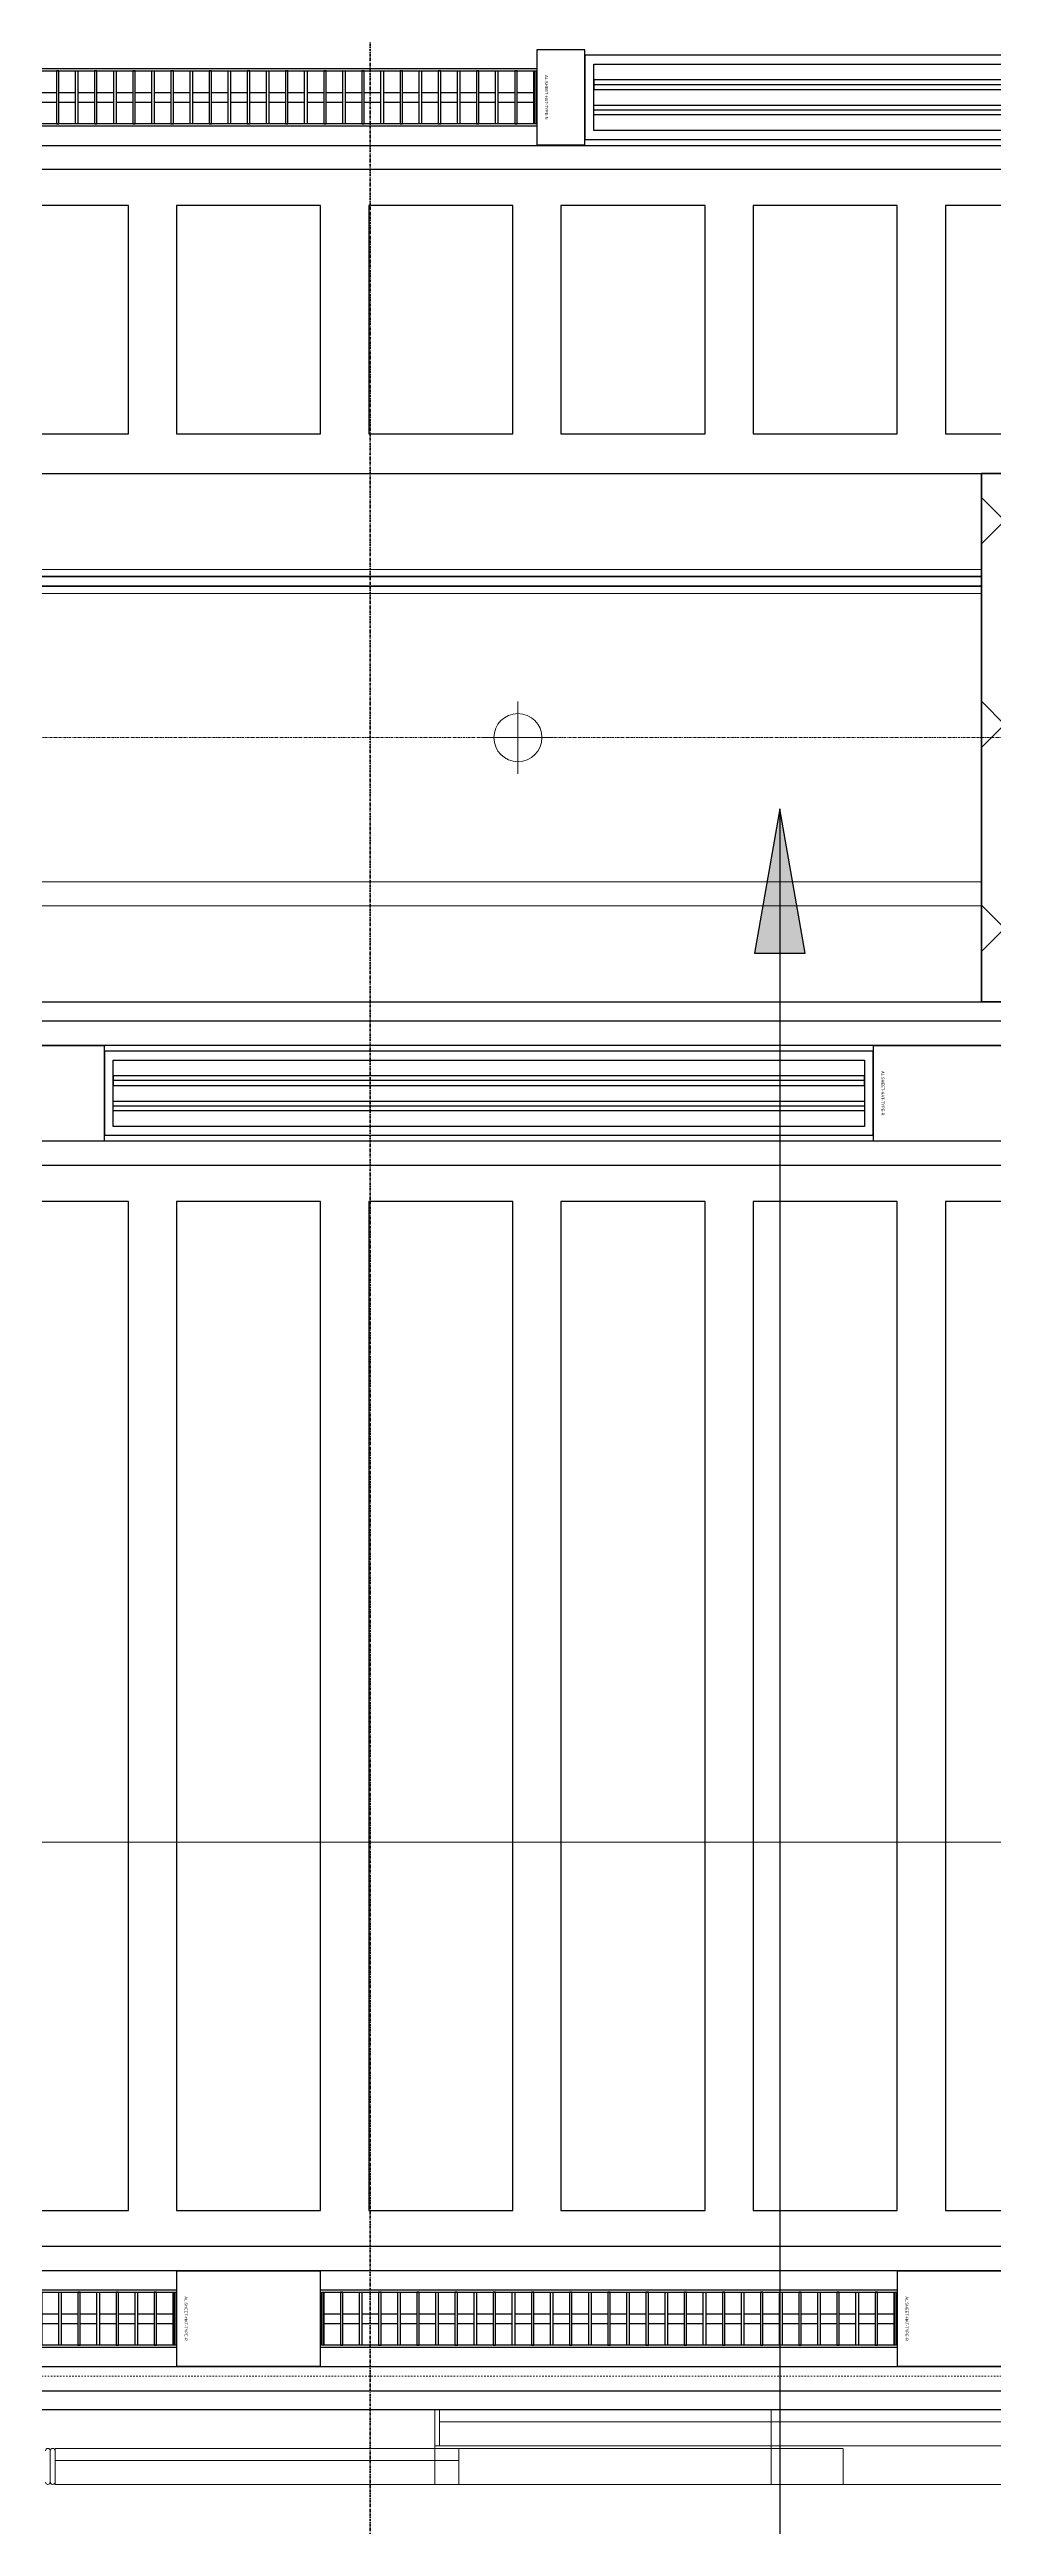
# Model space of a CAD drawing. Header units: millimetres. Extents: x -795739 to -715748, y -34378 to 22353.
# Drawn here: x -781996 to -780032, y -143 to 5011 of the extents above; entities that cross this region are included whole.
import ezdxf
from ezdxf.enums import TextEntityAlignment as Align
from ezdxf.xclip import XClip

# ---------------------------------------------------------------- set-up
doc = ezdxf.new("R2010")
doc.units = ezdxf.units.MM
doc.header["$XCLIPFRAME"] = 0
for name, pattern in [('DASH', [6.35, 3.175, -3.175]), ('DPA_Grid _ Level 100', [10, 5.5, -1.6, 1.3, -1.6]), ('DPA_Hidden 500', [1.4, 0.8, -0.6])]:
    doc.linetypes.add(name, pattern=pattern)
for name, color, linetype in [('000 - WIPEOUT', 250, 'Continuous'), ('001 - ASCESSORIES', 251, 'Continuous'), ('008 - LIGHTING', 1, 'Continuous'), ('A04_TUBE SERIES', 2, 'Continuous'), ('A11_ALU.SOLID SHEET', 2, 'Continuous')]:
    doc.layers.add(name, color=color, linetype=linetype)
for name, color, linetype, lineweight in [('A-ANNO-NOTE', 3, 'Continuous', 25), ('A-DETL-GENF', 2, 'Continuous', 9), ('A-GENM', 1, 'Continuous', 9), ('A-GENM-HDLN', 2, 'DPA_Hidden 500', 9), ('A-GLAZ-CURT', 2, 'Continuous', 9), ('A-WALL-FNSH', 2, 'Continuous', 35), ('A-WALL-PATT', 1, 'Continuous', 9), ('E-LITE-EQPM', 2, 'Continuous', 9), ('G-ANNO-SECL', 3, 'Continuous', 9), ('I-WALL-E', 2, 'Continuous', 35), ('Q-SPCQ', 2, 'Continuous', 9), ('Q-SPCQ-HDLN', 2, 'DASH', 9), ('S-GRID', 251, 'Continuous', 9)]:
    doc.layers.add(name, color=color, linetype=linetype, lineweight=lineweight)

# ---------------------------------------------------------------- blocks, each defined once
blk = doc.blocks.new('DPA_Speciality_PlatformScreenDoor - Length_135300-12767973-4282-01 ENLARGED LOWER PLATFORM LEVEL - REFLECTED CEILING PLAN - SHEET 3')
at = {"layer": 'A-GENM'}
for p, q in [((64462.5, -250), (64660.3, -250)), ((64660.3, -250), (64462.5, -250)), ((64557.5, -250), (64467.5, -250)), ((64467.5, -250), (64557.5, -250)), ((64567.5, -250), (64657.5, -250)), ((64657.5, -250), (64567.5, -250))]:
    blk.add_line(p, q, dxfattribs=at)
at = {"layer": 'A-GENM-HDLN'}
for p, q in [((63312.5, -250), (63312.5, -175)), ((64162.5, -175), (63312.5, -175)), ((64162.5, -175), (64162.5, -250)), ((64162.5, -250), (63312.5, -250))]:
    blk.add_line(p, q, dxfattribs=at)
at = {"layer": 'Q-SPCQ'}
for p, q in [((61087.5, -175), (63462.5, -175)), ((63462.5, -175), (63462.5, -330)), ((63462.5, -175), (64162.5, -175)), ((63462.5, -330), (63462.5, -175)), ((63462.5, -200), (63462.5, -175.9)), ((63462.5, -175.9), (63462.5, -200)), ((63462.5, -305), (63462.5, -200)), ((63462.5, -200), (63462.5, -305)), ((64112.5, -175), (64952.5, -175)), ((64952.5, -175), (64112.5, -175)), ((64112.5, -175), (64112.5, -225)), ((64112.5, -225), (64112.5, -175)), ((64922.5, -175), (64142.5, -175)), ((64142.5, -175), (64922.5, -175)), ((64142.5, -175), (64922.5, -175)), ((64922.5, -175), (64142.5, -175)), ((64952.5, -225), (64952.5, -175)), ((64952.5, -225), (64952.5, -175)), ((64952.5, -180), (64952.5, -245)), ((64952.5, -245), (64952.5, -180)), ((64962.5, -245), (64962.5, -180)), ((64962.5, -180), (64962.5, -245)), ((64962.5, -180), (64962.5, -245)), ((64962.5, -245), (64962.5, -180)), ((63462.5, -255), (61087.5, -255)), ((61087.5, -255), (63462.5, -255)), ((63412.5, -255), (61137.5, -255)), ((61137.5, -255), (63412.5, -255)), ((61147.5, -255), (63402.5, -255)), ((63402.5, -255), (61147.5, -255)), ((63462.5, -255), (64152.5, -255)), ((64152.5, -255), (63462.5, -255)), ((63462.5, -255), (63462.5, -305)), ((63462.5, -305), (63462.5, -255)), ((63462.5, -305), (63462.5, -255)), ((63462.5, -255), (63462.5, -305)), ((63512.5, -255), (64102.5, -255)), ((64102.5, -255), (63512.5, -255)), ((64102.5, -255), (63522.5, -255)), ((63522.5, -255), (64102.5, -255)), ((64952.5, -225), (64112.5, -225)), ((64112.5, -225), (64952.5, -225)), ((64112.5, -250), (64112.5, -225)), ((64112.5, -250), (64112.5, -225)), ((64952.5, -225), (64112.5, -225)), ((64112.5, -225), (64112.5, -250)), ((64112.5, -250), (64112.5, -225)), ((64112.5, -225), (64952.5, -225)), ((64112.5, -225), (64952.5, -225)), ((64952.5, -225), (64112.5, -225)), ((64952.5, -250), (64112.5, -250)), ((64112.5, -250), (64952.5, -250)), ((64112.5, -250), (64952.5, -250)), ((64952.5, -250), (64112.5, -250)), ((64142.5, -225), (64922.5, -225)), ((64922.5, -225), (64142.5, -225)), ((64922.5, -225), (64142.5, -225)), ((64142.5, -225), (64922.5, -225)), ((64152.5, -255), (64152.5, -330)), ((64162.5, -255), (64152.5, -255)), ((64152.5, -255), (64162.5, -255)), ((64152.5, -330), (64152.5, -255)), ((64152.5, -305), (64152.5, -255)), ((64152.5, -305), (64152.5, -255)), ((64162.5, -225), (64902.5, -225)), ((64902.5, -225), (64162.5, -225)), ((64162.5, -225), (64902.5, -225)), ((64902.5, -225), (64162.5, -225)), ((64162.5, -250), (64902.5, -250)), ((64902.5, -250), (64162.5, -250)), ((64162.5, -250), (64902.5, -250)), ((64902.5, -250), (64162.5, -250)), ((64162.5, -330), (64162.5, -250)), ((64162.5, -250), (64162.5, -305)), ((64162.5, -330), (64162.5, -255)), ((64162.5, -255), (64162.5, -330)), ((64952.5, -225), (64952.5, -250)), ((64952.5, -250), (64952.5, -225)), ((64952.5, -250), (64952.5, -225)), ((64952.5, -225), (64952.5, -250)), ((63462.5, -305), (61087.5, -305)), ((63462.5, -305), (61087.5, -305)), ((61087.5, -305), (63462.5, -305)), ((61097.5, -305), (63452.5, -305)), ((61097.5, -305), (63452.5, -305)), ((63452.5, -305), (61097.5, -305)), ((63412.5, -305), (61137.5, -305)), ((61137.5, -305), (63412.5, -305)), ((63402.5, -305), (61147.5, -305)), ((61147.5, -305), (63402.5, -305)), ((63402.5, -305), (61147.5, -305)), ((61147.5, -305), (63402.5, -305)), ((61147.5, -305), (63402.5, -305)), ((63402.5, -305), (61147.5, -305)), ((63452.5, -305), (63462.5, -305)), ((63462.5, -329.1), (63462.5, -305)), ((63462.5, -305), (63472.5, -305)), ((64152.5, -305), (63462.5, -305)), ((63462.5, -305), (63462.5, -330)), ((63462.5, -330), (63462.5, -305)), ((63462.5, -305), (64152.5, -305)), ((64152.5, -305), (63462.5, -305)), ((63462.5, -305), (63462.5, -329.1)), ((63462.5, -330), (63462.5, -305)), ((63462.5, -305), (63462.5, -330)), ((63472.5, -305), (64152.5, -305)), ((64152.5, -305), (63472.5, -305)), ((63472.5, -305), (64152.5, -305)), ((63512.5, -305), (64102.5, -305)), ((64102.5, -305), (63512.5, -305)), ((63522.5, -305), (64102.5, -305)), ((64102.5, -305), (63522.5, -305)), ((63522.5, -305), (64102.5, -305)), ((64102.5, -305), (63522.5, -305)), ((64102.5, -305), (63522.5, -305)), ((63522.5, -305), (64102.5, -305)), ((64152.5, -330), (64152.5, -305)), ((64152.5, -330), (64152.5, -305)), ((64152.5, -305), (64152.5, -330)), ((64152.5, -330), (64152.5, -305)), ((64162.5, -305), (64162.5, -329.1)), ((61087.5, -330), (63462.5, -330)), ((61087.5, -330), (63462.5, -330)), ((63452.5, -330), (61097.5, -330)), ((61097.5, -330), (63452.5, -330)), ((63452.5, -330), (61097.5, -330)), ((63402.5, -330), (61147.5, -330)), ((61147.5, -330), (63402.5, -330)), ((63402.5, -330), (61147.5, -330)), ((61147.5, -330), (63402.5, -330)), ((63462.5, -330), (63452.5, -330)), ((63462.5, -330), (64162.5, -330)), ((63462.5, -330), (64152.5, -330)), ((63472.5, -330), (63462.5, -330)), ((64152.5, -330), (63472.5, -330)), ((64152.5, -330), (63472.5, -330)), ((63472.5, -330), (64152.5, -330)), ((63522.5, -330), (64102.5, -330)), ((64102.5, -330), (63522.5, -330)), ((63522.5, -330), (64102.5, -330)), ((64102.5, -330), (63522.5, -330)), ((64152.5, -330), (64162.5, -330)), ((64162.5, -330), (64152.5, -330))]:
    blk.add_line(p, q, dxfattribs=at)
for centre, start, end in [((64957.5, -180), 0, 180), ((64957.5, -180), 135, 180), ((64957.5, -180), 60, 120), ((64957.5, -180), 360, 30), ((64967.5, -180), 0, 180), ((64967.5, -180), 150, 180), ((64957.5, -245), 180, 210), ((64957.5, -245), 180, 0), ((64957.5, -245), 240, 300), ((64957.5, -245), 330, 0), ((64967.5, -245), 180, 210), ((64967.5, -245), 180, 360)]:
    blk.add_arc(centre, 5, start, end, dxfattribs=at)
at = {"layer": 'Q-SPCQ-HDLN'}
for p, q in [((73451.3, -330), (3946, -330)), ((73451.3, -400), (3946, -400))]:
    blk.add_line(p, q, dxfattribs=at)
blk = doc.blocks.new('DPA_AN_Section Line - UP-Left-16619322-4282-01 ENLARGED LOWER PLATFORM LEVEL - REFLECTED CEILING PLAN - SHEET 3')
at = {"layer": 'A-ANNO-NOTE', "lineweight": 9}
blk.add_line((7.5, 0), (177, 0), dxfattribs=at)
blk = doc.blocks.new('*U1241')
at = {"layer": 'S-GRID', "linetype": 'DPA_Grid _ Level 100'}
blk.add_line((57901.1, 0), (-15767.8, 0), dxfattribs=at)
blk = doc.blocks.new('System Panel - DPA-AR_Metal Ceiling Rectangular Panel-V18-4282-01 ENLARGED LOWER PLATFORM LEVEL - REFLECTED CEILING PLAN - SHEET 3')
at = {"layer": 'A-GLAZ-CURT'}
for p, q in [((-780057.4, 4129), (-782182.4, 4129)), ((-782182.4, 4129), (-782182.4, 3929)), ((-782182.4, 3929), (-782182.4, 4129)), ((-782182.4, 4129), (-780057.4, 4129)), ((-780057.4, 3929), (-780057.4, 4129)), ((-780057.4, 4129), (-780057.4, 3929)), ((-782182.4, 3929), (-780057.4, 3929)), ((-780057.4, 3929), (-782182.4, 3929))]:
    blk.add_line(p, q, dxfattribs=at)
blk = doc.blocks.new('System Panel - DPA-AR_Metal Ceiling Rectangular Panel-V22-4282-01 ENLARGED LOWER PLATFORM LEVEL - REFLECTED CEILING PLAN - SHEET 3')
at = {"layer": 'A-GLAZ-CURT'}
for p, q in [((-780057.4, 3879), (-782182.4, 3879)), ((-782182.4, 3879), (-782182.4, 3279)), ((-782182.4, 3279), (-782182.4, 3879)), ((-782182.4, 3879), (-780057.4, 3879)), ((-780057.4, 3279), (-780057.4, 3879)), ((-780057.4, 3879), (-780057.4, 3279)), ((-782182.4, 3279), (-780057.4, 3279)), ((-780057.4, 3279), (-782182.4, 3279))]:
    blk.add_line(p, q, dxfattribs=at)
blk = doc.blocks.new('*U553')
at = {"layer": 'A-GLAZ-CURT'}
for name, p in [('System Panel - DPA-AR_Metal Ceiling Rectangular Panel-V18-4282-01 ENLARGED LOWER PLATFORM LEVEL - REFLECTED CEILING PLAN - SHEET 3', (778882.4, -3579)), ('System Panel - DPA-AR_Metal Ceiling Rectangular Panel-V22-4282-01 ENLARGED LOWER PLATFORM LEVEL - REFLECTED CEILING PLAN - SHEET 3', (778882.4, -3579)), ('System Panel - DPA-AR_Metal Ceiling Rectangular Panel-V18-4282-01 ENLARGED LOWER PLATFORM LEVEL - REFLECTED CEILING PLAN - SHEET 3', (778882.4, -4479))]:
    blk.add_blockref(name, p, dxfattribs=at)
blk = doc.blocks.new('*U666')
at = {"color": 1}
blk.add_wipeout([(600, -60), (-600, -60), (-600, 60), (600, 60)], dxfattribs=at).dxf.layer = '000 - WIPEOUT'
at = {"layer": '001 - ASCESSORIES', "color": 0}
blk.add_lwpolyline([(600, -60), (-600, -60), (-600, 60), (600, 60)], close=True, dxfattribs=at)
at = {"layer": '001 - ASCESSORIES'}
for points in [[(-593.5, -55), (-598.5, -55), (-598.5, 55), (-593.5, 55)], [(595, -55), (-595, -55), (-595, 55), (595, 55)], [(-558.8, -55), (-553.8, -55), (-553.8, 55), (-558.8, 55)], [(-514, -55), (-519, -55), (-519, 55), (-514, 55)], [(-479.3, -55), (-474.3, -55), (-474.3, 55), (-479.3, 55)], [(-434.6, -55), (-439.6, -55), (-439.6, 55), (-434.6, 55)], [(-399.8, -55), (-394.8, -55), (-394.8, 55), (-399.8, 55)], [(-355.1, -55), (-360.1, -55), (-360.1, 55), (-355.1, 55)], [(-320.4, -55), (-315.4, -55), (-315.4, 55), (-320.4, 55)], [(-275.6, -55), (-280.6, -55), (-280.6, 55), (-275.6, 55)], [(-240.9, -55), (-235.9, -55), (-235.9, 55), (-240.9, 55)], [(-196.2, -55), (-201.2, -55), (-201.2, 55), (-196.2, 55)], [(-161.4, -55), (-156.4, -55), (-156.4, 55), (-161.4, 55)], [(-116.7, -55), (-121.7, -55), (-121.7, 55), (-116.7, 55)], [(-82, -55), (-77, -55), (-77, 55), (-82, 55)], [(-37.2, -55), (-42.2, -55), (-42.2, 55), (-37.2, 55)], [(-2.5, -55), (2.5, -55), (2.5, 55), (-2.5, 55)], [(42.2, -55), (37.2, -55), (37.2, 55), (42.2, 55)], [(77, -55), (82, -55), (82, 55), (77, 55)], [(121.7, -55), (116.7, -55), (116.7, 55), (121.7, 55)], [(156.4, -55), (161.4, -55), (161.4, 55), (156.4, 55)], [(201.2, -55), (196.2, -55), (196.2, 55), (201.2, 55)], [(235.9, -55), (240.9, -55), (240.9, 55), (235.9, 55)], [(280.6, -55), (275.6, -55), (275.6, 55), (280.6, 55)], [(315.4, -55), (320.4, -55), (320.4, 55), (315.4, 55)], [(360.1, -55), (355.1, -55), (355.1, 55), (360.1, 55)], [(394.8, -55), (399.8, -55), (399.8, 55), (394.8, 55)], [(439.6, -55), (434.6, -55), (434.6, 55), (439.6, 55)], [(474.3, -55), (479.3, -55), (479.3, 55), (474.3, 55)], [(519, -55), (514, -55), (514, 55), (519, 55)], [(553.8, -55), (558.8, -55), (558.8, 55), (553.8, 55)], [(598.5, -55), (593.5, -55), (593.5, 55), (598.5, 55)]]:
    blk.add_lwpolyline(points, close=True, dxfattribs=at)
for points in [[(-593.5, 10), (-558.8, 10)], [(-553.8, 10), (-519, 10)], [(-514, 10), (-479.3, 10)], [(-474.3, 10), (-439.6, 10)], [(-434.6, 10), (-399.8, 10)], [(-394.8, 10), (-360.1, 10)], [(-355.1, 10), (-320.4, 10)], [(-315.4, 10), (-280.6, 10)], [(-275.6, 10), (-240.9, 10)], [(-235.9, 10), (-201.2, 10)], [(-196.2, 10), (-161.4, 10)], [(-156.4, 10), (-121.7, 10)], [(-116.7, 10), (-82, 10)], [(-77, 10), (-42.2, 10)], [(-37.2, 10), (-2.5, 10)], [(2.5, 10), (37.2, 10)], [(42.2, 10), (77, 10)], [(82, 10), (116.7, 10)], [(121.7, 10), (156.4, 10)], [(161.4, 10), (196.2, 10)], [(201.2, 10), (235.9, 10)], [(240.9, 10), (275.6, 10)], [(280.6, 10), (315.4, 10)], [(320.4, 10), (355.1, 10)], [(360.1, 10), (394.8, 10)], [(399.8, 10), (434.6, 10)], [(439.6, 10), (474.3, 10)], [(479.3, 10), (514, 10)], [(519, 10), (553.8, 10)], [(558.8, 10), (593.5, 10)], [(-593.5, -10), (-558.8, -10)], [(-553.8, -10), (-519, -10)], [(-514, -10), (-479.3, -10)], [(-474.3, -10), (-439.6, -10)], [(-434.6, -10), (-399.8, -10)], [(-394.8, -10), (-360.1, -10)], [(-355.1, -10), (-320.4, -10)], [(-315.4, -10), (-280.6, -10)], [(-275.6, -10), (-240.9, -10)], [(-235.9, -10), (-201.2, -10)], [(-196.2, -10), (-161.4, -10)], [(-156.4, -10), (-121.7, -10)], [(-116.7, -10), (-82, -10)], [(-77, -10), (-42.2, -10)], [(-37.2, -10), (-2.5, -10)], [(2.5, -10), (37.2, -10)], [(42.2, -10), (77, -10)], [(82, -10), (116.7, -10)], [(121.7, -10), (156.4, -10)], [(161.4, -10), (196.2, -10)], [(201.2, -10), (235.9, -10)], [(240.9, -10), (275.6, -10)], [(280.6, -10), (315.4, -10)], [(320.4, -10), (355.1, -10)], [(360.1, -10), (394.8, -10)], [(399.8, -10), (434.6, -10)], [(439.6, -10), (474.3, -10)], [(479.3, -10), (514, -10)], [(519, -10), (553.8, -10)], [(558.8, -10), (593.5, -10)]]:
    blk.add_lwpolyline(points, dxfattribs=at)
blk = doc.blocks.new('*U668')
at = {"layer": '001 - ASCESSORIES', "color": 0, "linetype": 'ByBlock'}
blk.add_lwpolyline([(800, 87.5), (-800, 87.5), (-800, -87.5), (800, -87.5)], close=True, dxfattribs=at)
at = {"layer": '001 - ASCESSORIES', "linetype": 'ByBlock'}
for points in [[(-781.5, 69), (781.5, 69), (781.5, -69), (-781.5, -69)], [(781.5, 36.3), (-781.5, 36.3), (-781.5, 16.3), (781.5, 16.3)], [(-781.5, -16.3), (781.5, -16.3), (781.5, -36.3), (-781.5, -36.3)]]:
    blk.add_lwpolyline(points, close=True, dxfattribs=at)
for points in [[(781.5, 26.3), (-781.5, 26.3)], [(-781.5, -26.3), (781.5, -26.3)]]:
    blk.add_lwpolyline(points, dxfattribs=at)
blk = doc.blocks.new('*U682')
blk.add_attdef('EXTR.OVL-LENGTH_', (-25, -59.1), '', height=5)
blk.add_wipeout([(-25, 0), (25, 0), (25, 9230.4), (-25, 9230.4)]).dxf.layer = '000 - WIPEOUT'
at = {"layer": 'A04_TUBE SERIES', "color": 0}
blk.add_lwpolyline([(-25, 0), (25, 0), (25, 9230.4), (-25, 9230.4)], close=True, dxfattribs=at)
blk = doc.blocks.new('*U920')
at = {"layer": 'A11_ALU.SOLID SHEET', "color": 0}
blk.add_lwpolyline([(300, -98.8), (300, 98.8), (0, 98.8), (0, -98.8)], close=True, dxfattribs=at)
at = {"layer": 'Defpoints', "color": 250}
blk.add_point((0, 0), dxfattribs=at)
blk.add_text('AL.SHEET-HAT-TYPE-R', height=6, rotation=270, dxfattribs=at).set_placement((15, 0), align=Align.BOTTOM_CENTER)
blk = doc.blocks.new('*U919')
at = {"layer": 'A11_ALU.SOLID SHEET', "color": 0}
blk.add_lwpolyline([(350, -98.8), (350, 98.8), (0, 98.8), (0, -98.8)], close=True, dxfattribs=at)
at = {"layer": 'Defpoints', "color": 250}
blk.add_point((0, 0), dxfattribs=at)
blk.add_text('AL.SHEET-HAT-TYPE-R', height=6, rotation=270, dxfattribs=at).set_placement((15, 0), align=Align.BOTTOM_CENTER)
blk = doc.blocks.new('*U925')
blk.add_attdef('EXTR.OVL-LENGTH_', (-25, -59.1), '', height=5)
blk.add_wipeout([(-25, 0), (25, 0), (25, 67400), (-25, 67400)]).dxf.layer = '000 - WIPEOUT'
at = {"layer": 'A04_TUBE SERIES', "color": 0}
blk.add_lwpolyline([(-25, 0), (25, 0), (25, 67400), (-25, 67400)], close=True, dxfattribs=at)
blk = doc.blocks.new('*U926')
blk.add_attdef('EXTR.OVL-LENGTH_', (-25, -59.1), '', height=5)
blk.add_wipeout([(-25, 0), (25, 0), (25, 67400), (-25, 67400)]).dxf.layer = '000 - WIPEOUT'
at = {"layer": 'A04_TUBE SERIES', "color": 0}
blk.add_lwpolyline([(-25, 0), (25, 0), (25, 67400), (-25, 67400)], close=True, dxfattribs=at)
blk = doc.blocks.new('*U927')
blk.add_attdef('EXTR.OVL-LENGTH_', (-25, -59.1), '', height=5)
blk.add_wipeout([(-25, 0), (25, 0), (25, 67400), (-25, 67400)]).dxf.layer = '000 - WIPEOUT'
at = {"layer": 'A04_TUBE SERIES', "color": 0}
blk.add_lwpolyline([(-25, 0), (25, 0), (25, 67400), (-25, 67400)], close=True, dxfattribs=at)
blk = doc.blocks.new('*U928')
blk.add_attdef('EXTR.OVL-LENGTH_', (-25, -59.1), '', height=5)
blk.add_wipeout([(-25, 0), (25, 0), (25, 67400), (-25, 67400)]).dxf.layer = '000 - WIPEOUT'
at = {"layer": 'A04_TUBE SERIES', "color": 0}
blk.add_lwpolyline([(-25, 0), (25, 0), (25, 67400), (-25, 67400)], close=True, dxfattribs=at)
blk = doc.blocks.new('*U929')
at = {"color": 3}
for points in [[(-1050, 31150), (1050, 31150), (1050, 30850), (-1050, 30850)], [(-1050, 30750), (1050, 30750), (1050, 30450), (-1050, 30450)], [(-1050, 30350), (1050, 30350), (1050, 30050), (-1050, 30050)], [(-1050, 29950), (1050, 29950), (1050, 29650), (-1050, 29650)], [(-1050, 29550), (1050, 29550), (1050, 29250), (-1050, 29250)], [(-1050, 29150), (1050, 29150), (1050, 28850), (-1050, 28850)]]:
    blk.add_wipeout(points, dxfattribs=at).dxf.layer = '000 - WIPEOUT'
at = {"layer": 'A11_ALU.SOLID SHEET', "color": 0, "linetype": 'ByBlock'}
for points in [[(-1050, 30850), (1050, 30850), (1050, 31150), (-1050, 31150)], [(-1050, 30450), (1050, 30450), (1050, 30750), (-1050, 30750)], [(-1050, 30050), (1050, 30050), (1050, 30350), (-1050, 30350)], [(-1050, 29650), (1050, 29650), (1050, 29950), (-1050, 29950)], [(-1050, 29250), (1050, 29250), (1050, 29550), (-1050, 29550)], [(-1050, 28850), (1050, 28850), (1050, 29150), (-1050, 29150)]]:
    blk.add_lwpolyline(points, close=True, dxfattribs=at)
blk = doc.blocks.new('*U939')
at = {"color": 3}
for points in [[(-237.5, 1950), (237.5, 1950), (237.5, 1650), (-237.5, 1650)], [(-237.5, 1550), (237.5, 1550), (237.5, 1250), (-237.5, 1250)], [(-237.5, 1150), (237.5, 1150), (237.5, 850), (-237.5, 850)], [(-237.5, 750), (237.5, 750), (237.5, 450), (-237.5, 450)], [(-237.5, 350), (237.5, 350), (237.5, 50), (-237.5, 50)], [(-237.5, -50), (237.5, -50), (237.5, -350), (-237.5, -350)]]:
    blk.add_wipeout(points, dxfattribs=at).dxf.layer = '000 - WIPEOUT'
at = {"layer": 'A11_ALU.SOLID SHEET', "color": 0, "linetype": 'ByBlock'}
for points in [[(-237.5, 1650), (237.5, 1650), (237.5, 1950), (-237.5, 1950)], [(-237.5, 1250), (237.5, 1250), (237.5, 1550), (-237.5, 1550)], [(-237.5, 850), (237.5, 850), (237.5, 1150), (-237.5, 1150)], [(-237.5, 450), (237.5, 450), (237.5, 750), (-237.5, 750)], [(-237.5, 50), (237.5, 50), (237.5, 350), (-237.5, 350)], [(-237.5, -350), (237.5, -350), (237.5, -50), (-237.5, -50)]]:
    blk.add_lwpolyline(points, close=True, dxfattribs=at)
blk = doc.blocks.new('*U933')
at = {"layer": 'A11_ALU.SOLID SHEET', "color": 0}
blk.add_lwpolyline([(100, -98.8), (100, 98.8), (0, 98.8), (0, -98.8)], close=True, dxfattribs=at)
at = {"layer": 'Defpoints', "color": 250}
blk.add_point((0, 0), dxfattribs=at)
blk.add_text('AL.SHEET-HAT-TYPE-R', height=6, rotation=270, dxfattribs=at).set_placement((15, 0), align=Align.BOTTOM_CENTER)
blk = doc.blocks.new('*U1025')
blk.add_lwpolyline([(-38349, 4315), (-38349, 2757.5), (-41450, 2757.5), (-41450, 4315), (-49246.8, 4315), (-49246.8, 550), (-30509.1, 550), (-30509.1, 4315), (-38349, 4315)])
blk.add_lwpolyline([(-107450, -550), (27650, -550), (27650, -3480), (-107450, -3480)], close=True)
at = {"layer": '008 - LIGHTING'}
for p in [(-35400, 1332.5), (-36400, -740), (-36400, -740), (-36400, -740)]:
    blk.add_blockref('*U668', p, dxfattribs=at)
at = {"layer": 'A11_ALU.SOLID SHEET', "color": 1, "rotation": 1.750902985474099e-10}
blk.add_blockref('*U933', (-36300, 1332.5), dxfattribs=at)
at = {"layer": 'A11_ALU.SOLID SHEET', "color": 1}
for name, p in [('*U919', (-37550, -740)), ('*U919', (-35600, -740)), ('*U920', (-37050, -3290)), ('*U920', (-35550, -3290))]:
    blk.add_blockref(name, p, dxfattribs=at)
at = {"layer": '008 - LIGHTING'}
for p in [(-36900, 1332.5), (-37650, -3290), (-36150, -3290)]:
    blk.add_blockref('*U666', p, dxfattribs=at)
at = {"layer": 'A04_TUBE SERIES', "linetype": 'ByBlock', "xscale": -1, "rotation": 270}
blk.add_blockref('*U682', (-39839.5, 1207.5), dxfattribs=at)
at = {"layer": 'A04_TUBE SERIES', "linetype": 'ByBlock', "rotation": 270}
for name, p in [('*U926', (-39850, -615)), ('*U925', (-39850, -865)), ('*U928', (-39850, -3165)), ('*U927', (-39850, -3415))]:
    blk.add_blockref(name, p, dxfattribs=at)
at = {"layer": 'A11_ALU.SOLID SHEET', "linetype": 'ByBlock', "rotation": 90}
for name, p in [('*U939', (-35500, 870)), ('*U929', (-6300, -2015))]:
    blk.add_blockref(name, p, dxfattribs=at)
at = {"layer": '008 - LIGHTING'}
for p in [(-37650, -3290), (-36150, -3290)]:
    blk.add_blockref('*U666', p, dxfattribs=at)
for p in [(-37650, -3290), (-36150, -3290)]:
    blk.add_blockref('*U666', p, dxfattribs=at)
blk = doc.blocks.new('DPA_Speciality_PlatformScreenDoor - Length_135300-12767973-4180-01 LOWER PLATFORM LEVEL - REFLECTED CEILING PLAN')
at = {"layer": 'A-GENM'}
for p, q in [((64462.5, -250), (64652.6, -250)), ((64652.6, -250), (64462.5, -250)), ((64557.5, -250), (64467.5, -250)), ((64467.5, -250), (64557.5, -250)), ((64567.5, -250), (64657.5, -250)), ((64657.5, -250), (64567.5, -250))]:
    blk.add_line(p, q, dxfattribs=at)
at = {"layer": 'A-GENM-HDLN'}
for p, q in [((63312.5, -250), (63312.5, -175)), ((64162.5, -175), (63312.5, -175)), ((64162.5, -175), (64162.5, -250)), ((64162.5, -250), (63312.5, -250))]:
    blk.add_line(p, q, dxfattribs=at)
at = {"layer": 'Q-SPCQ'}
for p, q in [((61087.5, -175), (63462.5, -175)), ((63462.5, -175), (63462.5, -330)), ((63462.5, -175), (64162.5, -175)), ((63462.5, -330), (63462.5, -175)), ((63462.5, -200), (63462.5, -187.5)), ((63462.5, -187.5), (63462.5, -200)), ((63462.5, -305), (63462.5, -200)), ((63462.5, -200), (63462.5, -305)), ((64112.5, -175), (64952.5, -175)), ((64952.5, -175), (64112.5, -175)), ((64112.5, -175), (64112.5, -225)), ((64112.5, -225), (64112.5, -175)), ((64922.5, -175), (64142.5, -175)), ((64142.5, -175), (64922.5, -175)), ((64142.5, -175), (64922.5, -175)), ((64922.5, -175), (64142.5, -175)), ((64952.5, -225), (64952.5, -175)), ((64952.5, -225), (64952.5, -175)), ((64952.5, -180), (64952.5, -245)), ((64952.5, -245), (64952.5, -180)), ((64962.5, -245), (64962.5, -180)), ((64962.5, -180), (64962.5, -245)), ((64962.5, -180), (64962.5, -245)), ((64962.5, -245), (64962.5, -180)), ((63462.5, -255), (61087.5, -255)), ((61087.5, -255), (63462.5, -255)), ((63412.5, -255), (61137.5, -255)), ((61137.5, -255), (63412.5, -255)), ((61147.5, -255), (63402.5, -255)), ((63402.5, -255), (61147.5, -255)), ((63462.5, -255), (64152.5, -255)), ((64152.5, -255), (63462.5, -255)), ((63462.5, -255), (63462.5, -305)), ((63462.5, -305), (63462.5, -255)), ((63462.5, -305), (63462.5, -255)), ((63462.5, -255), (63462.5, -305)), ((63512.5, -255), (64102.5, -255)), ((64102.5, -255), (63512.5, -255)), ((64102.5, -255), (63522.5, -255)), ((63522.5, -255), (64102.5, -255)), ((64952.5, -225), (64112.5, -225)), ((64112.5, -225), (64952.5, -225)), ((64112.5, -250), (64112.5, -225)), ((64112.5, -250), (64112.5, -225)), ((64952.5, -225), (64112.5, -225)), ((64112.5, -225), (64112.5, -250)), ((64112.5, -250), (64112.5, -225)), ((64112.5, -225), (64952.5, -225)), ((64112.5, -225), (64952.5, -225)), ((64952.5, -225), (64112.5, -225)), ((64952.5, -250), (64112.5, -250)), ((64112.5, -250), (64952.5, -250)), ((64112.5, -250), (64952.5, -250)), ((64952.5, -250), (64112.5, -250)), ((64142.5, -225), (64922.5, -225)), ((64922.5, -225), (64142.5, -225)), ((64922.5, -225), (64142.5, -225)), ((64142.5, -225), (64922.5, -225)), ((64152.5, -255), (64152.5, -330)), ((64162.5, -255), (64152.5, -255)), ((64152.5, -255), (64162.5, -255)), ((64152.5, -330), (64152.5, -255)), ((64152.5, -305), (64152.5, -255)), ((64152.5, -305), (64152.5, -255)), ((64162.5, -225), (64902.5, -225)), ((64902.5, -225), (64162.5, -225)), ((64162.5, -225), (64902.5, -225)), ((64902.5, -225), (64162.5, -225)), ((64162.5, -250), (64902.5, -250)), ((64902.5, -250), (64162.5, -250)), ((64162.5, -250), (64902.5, -250)), ((64902.5, -250), (64162.5, -250)), ((64162.5, -330), (64162.5, -250)), ((64162.5, -250), (64162.5, -305)), ((64162.5, -330), (64162.5, -255)), ((64162.5, -255), (64162.5, -330)), ((64952.5, -225), (64952.5, -250)), ((64952.5, -250), (64952.5, -225)), ((64952.5, -250), (64952.5, -225)), ((64952.5, -225), (64952.5, -250)), ((63462.5, -305), (61087.5, -305)), ((63462.5, -305), (61087.5, -305)), ((61087.5, -305), (63462.5, -305)), ((61097.5, -305), (63452.5, -305)), ((61097.5, -305), (63452.5, -305)), ((63452.5, -305), (61097.5, -305)), ((63412.5, -305), (61137.5, -305)), ((61137.5, -305), (63412.5, -305)), ((63402.5, -305), (61147.5, -305)), ((61147.5, -305), (63402.5, -305)), ((63402.5, -305), (61147.5, -305)), ((61147.5, -305), (63402.5, -305)), ((61147.5, -305), (63402.5, -305)), ((63402.5, -305), (61147.5, -305)), ((63452.5, -305), (63462.5, -305)), ((63462.5, -317.5), (63462.5, -305)), ((63462.5, -305), (63472.5, -305)), ((64152.5, -305), (63462.5, -305)), ((63462.5, -305), (63462.5, -330)), ((63462.5, -330), (63462.5, -305)), ((63462.5, -305), (64152.5, -305)), ((64152.5, -305), (63462.5, -305)), ((63462.5, -305), (63462.5, -317.5)), ((63462.5, -330), (63462.5, -305)), ((63462.5, -305), (63462.5, -330)), ((63472.5, -305), (64152.5, -305)), ((64152.5, -305), (63472.5, -305)), ((63472.5, -305), (64152.5, -305)), ((63512.5, -305), (64102.5, -305)), ((64102.5, -305), (63512.5, -305)), ((63522.5, -305), (64102.5, -305)), ((64102.5, -305), (63522.5, -305)), ((63522.5, -305), (64102.5, -305)), ((64102.5, -305), (63522.5, -305)), ((64102.5, -305), (63522.5, -305)), ((63522.5, -305), (64102.5, -305)), ((64152.5, -330), (64152.5, -305)), ((64152.5, -330), (64152.5, -305)), ((64152.5, -305), (64152.5, -330)), ((64152.5, -330), (64152.5, -305)), ((64162.5, -305), (64162.5, -317.5)), ((61087.5, -330), (63462.5, -330)), ((61087.5, -330), (63462.5, -330)), ((63452.5, -330), (61097.5, -330)), ((61097.5, -330), (63452.5, -330)), ((63452.5, -330), (61097.5, -330)), ((63402.5, -330), (61147.5, -330)), ((61147.5, -330), (63402.5, -330)), ((63402.5, -330), (61147.5, -330)), ((61147.5, -330), (63402.5, -330)), ((63462.5, -330), (63452.5, -330)), ((63462.5, -330), (64162.5, -330)), ((63462.5, -330), (64152.5, -330)), ((63472.5, -330), (63462.5, -330)), ((64152.5, -330), (63472.5, -330)), ((64152.5, -330), (63472.5, -330)), ((63472.5, -330), (64152.5, -330)), ((63522.5, -330), (64102.5, -330)), ((64102.5, -330), (63522.5, -330)), ((63522.5, -330), (64102.5, -330)), ((64102.5, -330), (63522.5, -330)), ((64152.5, -330), (64162.5, -330)), ((64162.5, -330), (64152.5, -330))]:
    blk.add_line(p, q, dxfattribs=at)
for centre, start, end in [((64957.5, -180), 360, 180), ((64957.5, -180), 0, 180), ((64967.5, -180), 0, 180), ((64967.5, -180), 0, 180), ((64957.5, -245), 180, 360), ((64957.5, -245), 180, 0), ((64967.5, -245), 180, 360), ((64967.5, -245), 180, 360)]:
    blk.add_arc(centre, 5, start, end, dxfattribs=at)
at = {"layer": 'Q-SPCQ-HDLN'}
for p, q in [((135200, -330), (-100, -330)), ((135200, -400), (-100, -400))]:
    blk.add_line(p, q, dxfattribs=at)
blk = doc.blocks.new('LGF_DL_SAA_LowPower_DL1a - LGF_DL_SAA_LowPower_DL1a-8832329-4180-01 LOWER PLATFORM LEVEL - REFLECTED CEILING PLAN')
at = {"layer": 'A-DETL-GENF'}
for p, q in [((0, 75), (0, -75)), ((72.5, 0), (-72.5, 0))]:
    blk.add_line(p, q, dxfattribs=at)
blk.add_circle((0, 0), 50, dxfattribs=at)
blk = doc.blocks.new('C-1-PP19-AR-4180-01-B_20250908-040939_EXDOWNLIGHT')
at = {"layer": 'E-LITE-EQPM', "extrusion": (0, 0, -1), "rotation": 180}
blk.add_blockref('LGF_DL_SAA_LowPower_DL1a - LGF_DL_SAA_LowPower_DL1a-8832329-4180-01 LOWER PLATFORM LEVEL - REFLECTED CEILING PLAN', (36339.5, 0), dxfattribs=at)
at = {"layer": 'Q-SPCQ', "rotation": 180}
blk.add_blockref('DPA_Speciality_PlatformScreenDoor - Length_135300-12767973-4180-01 LOWER PLATFORM LEVEL - REFLECTED CEILING PLAN', (27650, -3810), dxfattribs=at)

msp = doc.modelspace()

# ---------------------------------------------------------------- block references
ref = msp.add_blockref('*U1025', (-744682.4, 3579))
XClip(ref).set_block_clipping_path([(-45801.3280238605, -9620.0077451947), (23704.0078937773, 10334.9999958097)])

# ---------------------------------------------------------------- next in the draw order: hatches: boundary and pattern name
at = {"layer": 'A-ANNO-NOTE'}
msp.add_hatch(color=256, dxfattribs=at).paths.add_polyline_path([(-780476.8, 3430.6), (-780529.7, 3130.6), (-780423.9, 3130.6)])
at = {"layer": 'A-WALL-PATT', "lineweight": 9}
h = msp.add_hatch(dxfattribs=at)
h.set_pattern_fill('FP_3', color=256, style=0, pattern_type=2)
h.set_pattern_definition([(45, (0, 0), (-212.13203, 212.13203), []), (135, (0, 0), (-212.13203, -212.13203), [])])
h.paths.add_polyline_path([(-780057.4, 3029), (-780007.4, 3029), (-780007.4, 4129), (-780057.4, 4129), (-780057.4, 3755.8)])

# ---------------------------------------------------------------- next in the draw order: linework, layer by layer
at = {"layer": 'A-ANNO-NOTE'}
for p, q in [((-780476.8, 3430.6), (-780529.7, 3130.6)), ((-780423.9, 3130.6), (-780476.8, 3430.6)), ((-780476.8, 3430.6), (-780476.8, -2837.4)), ((-780529.7, 3130.6), (-780423.9, 3130.6))]:
    msp.add_line(p, q, dxfattribs=at)
at = {"layer": 'A-WALL-FNSH', "color": 250}
for p, q in [((-780057.4, 3029), (-780057.4, 4129)), ((-780057.4, 4129), (-780007.4, 4129)), ((-780007.4, 3029), (-780057.4, 3029))]:
    msp.add_line(p, q, dxfattribs=at)
at = {"layer": 'G-ANNO-SECL', "linetype": 'DPA_Grid _ Level 100', "lineweight": 50}
msp.add_line((-781329.4, 20542.7), (-781329.4, -17449.3), dxfattribs=at)
at = {"layer": 'I-WALL-E'}
for p, q in [((-784572.4, 3914), (-780057.4, 3914)), ((-780057.4, 3914), (-784572.4, 3914)), ((-784572.4, 3894), (-780057.4, 3894)), ((-780057.4, 3894), (-784572.4, 3894)), ((-780057.4, 3914), (-780057.4, 3894))]:
    msp.add_line(p, q, dxfattribs=at)

# ---------------------------------------------------------------- next in the draw order: block references
for name in ['*U1241', '*U553']:
    msp.add_blockref(name, (-778882.4, 3579))
ref = msp.add_blockref('C-1-PP19-AR-4180-01-B_20250908-040939_EXDOWNLIGHT', (-744682.4, 3579))
XClip(ref).set_block_clipping_path([(-45801.3280238605, -9620.0077451947), (23704.0078937773, 10334.9999958097)])
at = {"layer": 'A-ANNO-NOTE', "xscale": 100, "yscale": 100, "zscale": 100, "rotation": 180}
msp.add_blockref('DPA_AN_Section Line - UP-Left-16619322-4282-01 ENLARGED LOWER PLATFORM LEVEL - REFLECTED CEILING PLAN - SHEET 3', (-773842.8, 1280.3), dxfattribs=at)
at = {"layer": 'Q-SPCQ', "rotation": 180}
msp.add_blockref('DPA_Speciality_PlatformScreenDoor - Length_135300-12767973-4282-01 ENLARGED LOWER PLATFORM LEVEL - REFLECTED CEILING PLAN - SHEET 3', (-717032.4, -231), dxfattribs=at)

doc.saveas('drawing.dxf')
